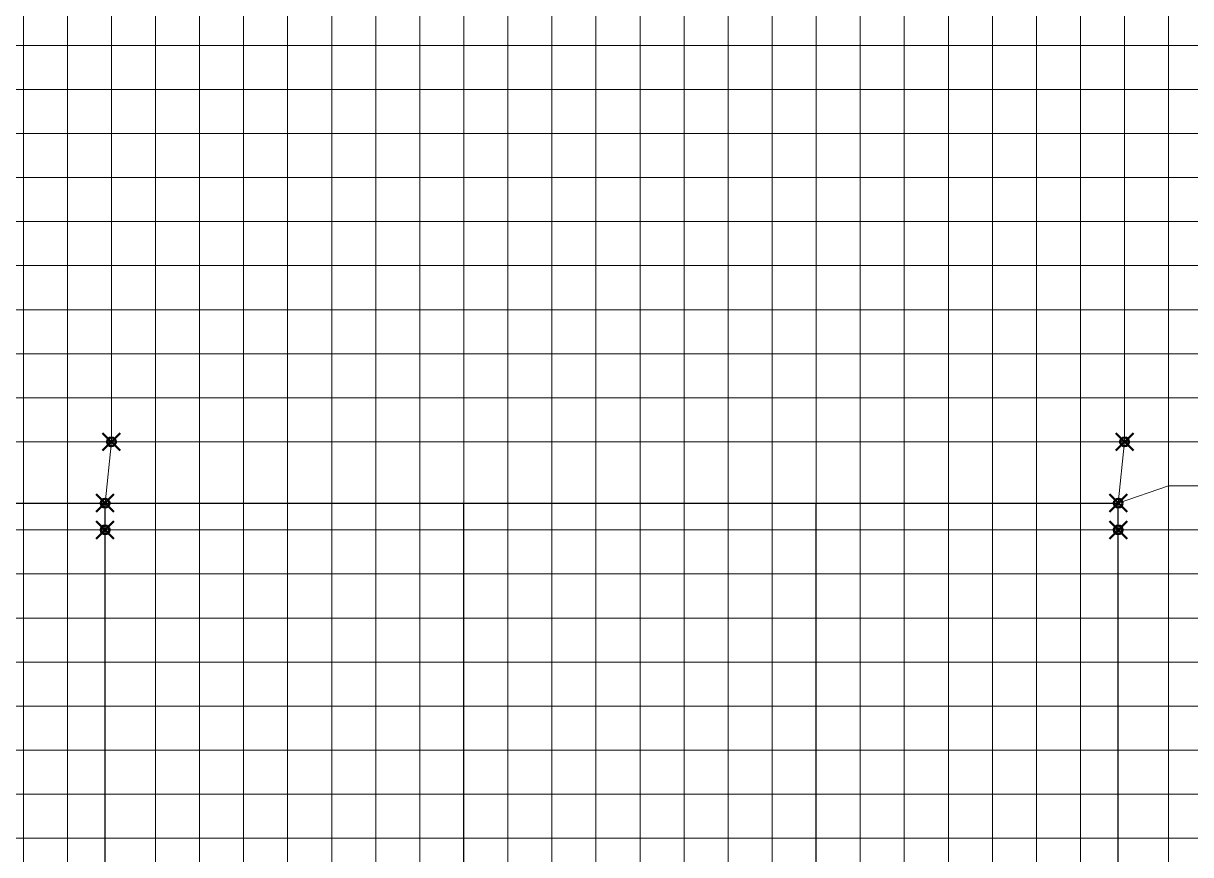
# Model space of a CAD drawing. Header units: inches. Extents: x 7 to 32.3, y 2.3 to 16.7.
# Drawn here: x 19 to 25.62, y 6.91 to 11.62 of the extents above; entities that cross this region are included whole.
import ezdxf

# ---------------------------------------------------------------- set-up
doc = ezdxf.new("R2010")
doc.units = ezdxf.units.IN
doc.header["$MEASUREMENT"] = 0
doc.header["$PDMODE"] = 35
doc.header["$PDSIZE"] = 0.05
for name, color, linetype, lineweight in [('SAP.Columns', 170, 'Continuous', 50), ('SAP.Deck', 41, 'Continuous', 15), ('SAP.Slab 30cm', 11, 'Continuous', 15), ('SAP.Steel BeaM', 130, 'Continuous', 30)]:
    doc.layers.add(name, color=color, linetype=linetype, lineweight=lineweight)

msp = doc.modelspace()

# ---------------------------------------------------------------- linework, layer by layer
at = {"layer": 'SAP.Columns'}
for p in [(19.5, 9.25), (25.25, 9.25001), (19.4639, 8.90204), (25.2139, 8.90204), (19.4639, 8.75), (25.2139, 8.75)]:
    msp.add_point(p, dxfattribs=at)
at = {"layer": 'SAP.Deck'}
for points in [[(18.75, 8.75), (19, 8.75), (19, 8.90204), (18.75, 8.90204)], [(19, 8.75), (19.25, 8.75), (19.25, 8.90204), (19, 8.90204)], [(19.25, 8.75), (19.4639, 8.75), (19.4639, 8.90204), (19.25, 8.90204)], [(19.4639, 8.75), (19.75, 8.75), (19.75, 8.90204), (19.4639, 8.90204)], [(19.75, 8.75), (20, 8.75), (20, 8.90204), (19.75, 8.90204)], [(20, 8.75), (20.25, 8.75), (20.25, 8.90204), (20, 8.90204)], [(20.25, 8.75), (20.5, 8.75), (20.5, 8.90204), (20.25, 8.90204)], [(20.5, 8.75), (20.75, 8.75), (20.75, 8.90204), (20.5, 8.90204)], [(20.75, 8.75), (21, 8.75), (21, 8.90204), (20.75, 8.90204)], [(21, 8.75), (21.25, 8.75), (21.25, 8.90204), (21, 8.90204)], [(21.25, 8.75), (21.5, 8.75), (21.5, 8.90204), (21.25, 8.90204)], [(21.5, 8.75), (21.75, 8.75), (21.75, 8.90204), (21.5, 8.90204)], [(21.75, 8.75), (22, 8.75), (22, 8.90204), (21.75, 8.90204)], [(22, 8.75), (22.25, 8.75), (22.25, 8.90204), (22, 8.90204)], [(22.25, 8.75), (22.5, 8.75), (22.5, 8.90204), (22.25, 8.90204)], [(22.5, 8.75), (22.75, 8.75), (22.75, 8.90204), (22.5, 8.90204)], [(22.75, 8.75), (23, 8.75), (23, 8.90204), (22.75, 8.90204)], [(23, 8.75), (23.25, 8.75), (23.25, 8.90204), (23, 8.90204)], [(23.25, 8.75), (23.5, 8.75), (23.5, 8.90204), (23.25, 8.90204)], [(23.5, 8.75), (23.75, 8.75), (23.75, 8.90204), (23.5, 8.90204)], [(23.75, 8.75), (24, 8.75), (24, 8.90204), (23.75, 8.90204)], [(24, 8.75), (24.25, 8.75), (24.25, 8.90204), (24, 8.90204)], [(24.25, 8.75), (24.5, 8.75), (24.5, 8.90204), (24.25, 8.90204)], [(24.5, 8.75), (24.75, 8.75), (24.75, 8.90204), (24.5, 8.90204)], [(24.75, 8.75), (25, 8.75), (25, 8.90204), (24.75, 8.90204)], [(25, 8.75), (25.2139, 8.75), (25.2139, 8.90204), (25, 8.90204)], [(18.75, 8.5), (19, 8.5), (19, 8.75), (18.75, 8.75)], [(19, 8.5), (19.25, 8.5), (19.25, 8.75), (19, 8.75)], [(19.25, 8.5), (19.4639, 8.5), (19.4639, 8.75), (19.25, 8.75)], [(19.4639, 8.5), (19.75, 8.5), (19.75, 8.75), (19.4639, 8.75)], [(19.75, 8.5), (20, 8.5), (20, 8.75), (19.75, 8.75)], [(20, 8.5), (20.25, 8.5), (20.25, 8.75), (20, 8.75)], [(20.25, 8.5), (20.5, 8.5), (20.5, 8.75), (20.25, 8.75)], [(20.5, 8.5), (20.75, 8.5), (20.75, 8.75), (20.5, 8.75)], [(20.75, 8.5), (21, 8.5), (21, 8.75), (20.75, 8.75)], [(21, 8.5), (21.25, 8.5), (21.25, 8.75), (21, 8.75)], [(21.25, 8.5), (21.5, 8.5), (21.5, 8.75), (21.25, 8.75)], [(21.5, 8.5), (21.75, 8.5), (21.75, 8.75), (21.5, 8.75)], [(21.75, 8.5), (22, 8.5), (22, 8.75), (21.75, 8.75)], [(22, 8.5), (22.25, 8.5), (22.25, 8.75), (22, 8.75)], [(22.25, 8.5), (22.5, 8.5), (22.5, 8.75), (22.25, 8.75)], [(22.5, 8.5), (22.75, 8.5), (22.75, 8.75), (22.5, 8.75)], [(22.75, 8.5), (23, 8.5), (23, 8.75), (22.75, 8.75)], [(23, 8.5), (23.25, 8.5), (23.25, 8.75), (23, 8.75)], [(23.25, 8.5), (23.5, 8.5), (23.5, 8.75), (23.25, 8.75)], [(23.5, 8.5), (23.75, 8.5), (23.75, 8.75), (23.5, 8.75)], [(23.75, 8.5), (24, 8.5), (24, 8.75), (23.75, 8.75)], [(24, 8.5), (24.25, 8.5), (24.25, 8.75), (24, 8.75)], [(24.25, 8.5), (24.5, 8.5), (24.5, 8.75), (24.25, 8.75)], [(24.5, 8.5), (24.75, 8.5), (24.75, 8.75), (24.5, 8.75)], [(24.75, 8.5), (25, 8.5), (25, 8.75), (24.75, 8.75)], [(25, 8.5), (25.2139, 8.5), (25.2139, 8.75), (25, 8.75)], [(18.75, 8.25), (19, 8.25), (19, 8.5), (18.75, 8.5)], [(19, 8.25), (19.25, 8.25), (19.25, 8.5), (19, 8.5)], [(19.25, 8.25), (19.4639, 8.25), (19.4639, 8.5), (19.25, 8.5)], [(19.4639, 8.25), (19.75, 8.25), (19.75, 8.5), (19.4639, 8.5)], [(19.75, 8.25), (20, 8.25), (20, 8.5), (19.75, 8.5)], [(20, 8.25), (20.25, 8.25), (20.25, 8.5), (20, 8.5)], [(20.25, 8.25), (20.5, 8.25), (20.5, 8.5), (20.25, 8.5)], [(20.5, 8.25), (20.75, 8.25), (20.75, 8.5), (20.5, 8.5)], [(20.75, 8.25), (21, 8.25), (21, 8.5), (20.75, 8.5)], [(21, 8.25), (21.25, 8.25), (21.25, 8.5), (21, 8.5)], [(21.25, 8.25), (21.5, 8.25), (21.5, 8.5), (21.25, 8.5)], [(21.5, 8.25), (21.75, 8.25), (21.75, 8.5), (21.5, 8.5)], [(21.75, 8.25), (22, 8.25), (22, 8.5), (21.75, 8.5)], [(22, 8.25), (22.25, 8.25), (22.25, 8.5), (22, 8.5)], [(22.25, 8.25), (22.5, 8.25), (22.5, 8.5), (22.25, 8.5)], [(22.5, 8.25), (22.75, 8.25), (22.75, 8.5), (22.5, 8.5)], [(22.75, 8.25), (23, 8.25), (23, 8.5), (22.75, 8.5)], [(23, 8.25), (23.25, 8.25), (23.25, 8.5), (23, 8.5)], [(23.25, 8.25), (23.5, 8.25), (23.5, 8.5), (23.25, 8.5)], [(23.5, 8.25), (23.75, 8.25), (23.75, 8.5), (23.5, 8.5)], [(23.75, 8.25), (24, 8.25), (24, 8.5), (23.75, 8.5)], [(24, 8.25), (24.25, 8.25), (24.25, 8.5), (24, 8.5)], [(24.25, 8.25), (24.5, 8.25), (24.5, 8.5), (24.25, 8.5)], [(24.5, 8.25), (24.75, 8.25), (24.75, 8.5), (24.5, 8.5)], [(24.75, 8.25), (25, 8.25), (25, 8.5), (24.75, 8.5)], [(25, 8.25), (25.2139, 8.25), (25.2139, 8.5), (25, 8.5)], [(18.75, 8), (19, 8), (19, 8.25), (18.75, 8.25)], [(19, 8), (19.25, 8), (19.25, 8.25), (19, 8.25)], [(19.25, 8), (19.4639, 8), (19.4639, 8.25), (19.25, 8.25)], [(19.4639, 8), (19.75, 8), (19.75, 8.25), (19.4639, 8.25)], [(19.75, 8), (20, 8), (20, 8.25), (19.75, 8.25)], [(20, 8), (20.25, 8), (20.25, 8.25), (20, 8.25)], [(20.25, 8), (20.5, 8), (20.5, 8.25), (20.25, 8.25)], [(20.5, 8), (20.75, 8), (20.75, 8.25), (20.5, 8.25)], [(20.75, 8), (21, 8), (21, 8.25), (20.75, 8.25)], [(21, 8), (21.25, 8), (21.25, 8.25), (21, 8.25)], [(21.25, 8), (21.5, 8), (21.5, 8.25), (21.25, 8.25)], [(21.5, 8), (21.75, 8), (21.75, 8.25), (21.5, 8.25)], [(21.75, 8), (22, 8), (22, 8.25), (21.75, 8.25)], [(22, 8), (22.25, 8), (22.25, 8.25), (22, 8.25)], [(22.25, 8), (22.5, 8), (22.5, 8.25), (22.25, 8.25)], [(22.5, 8), (22.75, 8), (22.75, 8.25), (22.5, 8.25)], [(22.75, 8), (23, 8), (23, 8.25), (22.75, 8.25)], [(23, 8), (23.25, 8), (23.25, 8.25), (23, 8.25)], [(23.25, 8), (23.5, 8), (23.5, 8.25), (23.25, 8.25)], [(23.5, 8), (23.75, 8), (23.75, 8.25), (23.5, 8.25)], [(23.75, 8), (24, 8), (24, 8.25), (23.75, 8.25)], [(24, 8), (24.25, 8), (24.25, 8.25), (24, 8.25)], [(24.25, 8), (24.5, 8), (24.5, 8.25), (24.25, 8.25)], [(24.5, 8), (24.75, 8), (24.75, 8.25), (24.5, 8.25)], [(24.75, 8), (25, 8), (25, 8.25), (24.75, 8.25)], [(25, 8), (25.2139, 8), (25.2139, 8.25), (25, 8.25)], [(18.75, 7.75), (19, 7.75), (19, 8), (18.75, 8)], [(19, 7.75), (19.25, 7.75), (19.25, 8), (19, 8)], [(19.25, 7.75), (19.4639, 7.75), (19.4639, 8), (19.25, 8)], [(19.4639, 7.75), (19.75, 7.75), (19.75, 8), (19.4639, 8)], [(19.75, 7.75), (20, 7.75), (20, 8), (19.75, 8)], [(20, 7.75), (20.25, 7.75), (20.25, 8), (20, 8)], [(20.25, 7.75), (20.5, 7.75), (20.5, 8), (20.25, 8)], [(20.5, 7.75), (20.75, 7.75), (20.75, 8), (20.5, 8)], [(20.75, 7.75), (21, 7.75), (21, 8), (20.75, 8)], [(21, 7.75), (21.25, 7.75), (21.25, 8), (21, 8)], [(21.25, 7.75), (21.5, 7.75), (21.5, 8), (21.25, 8)], [(21.5, 7.75), (21.75, 7.75), (21.75, 8), (21.5, 8)], [(21.75, 7.75), (22, 7.75), (22, 8), (21.75, 8)], [(22, 7.75), (22.25, 7.75), (22.25, 8), (22, 8)], [(22.25, 7.75), (22.5, 7.75), (22.5, 8), (22.25, 8)], [(22.5, 7.75), (22.75, 7.75), (22.75, 8), (22.5, 8)], [(22.75, 7.75), (23, 7.75), (23, 8), (22.75, 8)], [(23, 7.75), (23.25, 7.75), (23.25, 8), (23, 8)], [(23.25, 7.75), (23.5, 7.75), (23.5, 8), (23.25, 8)], [(23.5, 7.75), (23.75, 7.75), (23.75, 8), (23.5, 8)], [(23.75, 7.75), (24, 7.75), (24, 8), (23.75, 8)], [(24, 7.75), (24.25, 7.75), (24.25, 8), (24, 8)], [(24.25, 7.75), (24.5, 7.75), (24.5, 8), (24.25, 8)], [(24.5, 7.75), (24.75, 7.75), (24.75, 8), (24.5, 8)], [(24.75, 7.75), (25, 7.75), (25, 8), (24.75, 8)], [(25, 7.75), (25.2139, 7.75), (25.2139, 8), (25, 8)], [(18.75, 7.5), (19, 7.5), (19, 7.75), (18.75, 7.75)], [(19, 7.5), (19.25, 7.5), (19.25, 7.75), (19, 7.75)], [(19.25, 7.5), (19.4639, 7.5), (19.4639, 7.75), (19.25, 7.75)], [(19.4639, 7.5), (19.75, 7.5), (19.75, 7.75), (19.4639, 7.75)], [(19.75, 7.5), (20, 7.5), (20, 7.75), (19.75, 7.75)], [(20, 7.5), (20.25, 7.5), (20.25, 7.75), (20, 7.75)], [(20.25, 7.5), (20.5, 7.5), (20.5, 7.75), (20.25, 7.75)], [(20.5, 7.5), (20.75, 7.5), (20.75, 7.75), (20.5, 7.75)], [(20.75, 7.5), (21, 7.5), (21, 7.75), (20.75, 7.75)], [(21, 7.5), (21.25, 7.5), (21.25, 7.75), (21, 7.75)], [(21.25, 7.5), (21.5, 7.5), (21.5, 7.75), (21.25, 7.75)], [(21.5, 7.5), (21.75, 7.5), (21.75, 7.75), (21.5, 7.75)], [(21.75, 7.5), (22, 7.5), (22, 7.75), (21.75, 7.75)], [(22, 7.5), (22.25, 7.5), (22.25, 7.75), (22, 7.75)], [(22.25, 7.5), (22.5, 7.5), (22.5, 7.75), (22.25, 7.75)], [(22.5, 7.5), (22.75, 7.5), (22.75, 7.75), (22.5, 7.75)], [(22.75, 7.5), (23, 7.5), (23, 7.75), (22.75, 7.75)], [(23, 7.5), (23.25, 7.5), (23.25, 7.75), (23, 7.75)], [(23.25, 7.5), (23.5, 7.5), (23.5, 7.75), (23.25, 7.75)], [(23.5, 7.5), (23.75, 7.5), (23.75, 7.75), (23.5, 7.75)], [(23.75, 7.5), (24, 7.5), (24, 7.75), (23.75, 7.75)], [(24, 7.5), (24.25, 7.5), (24.25, 7.75), (24, 7.75)], [(24.25, 7.5), (24.5, 7.5), (24.5, 7.75), (24.25, 7.75)], [(24.5, 7.5), (24.75, 7.5), (24.75, 7.75), (24.5, 7.75)], [(24.75, 7.5), (25, 7.5), (25, 7.75), (24.75, 7.75)], [(25, 7.5), (25.2139, 7.5), (25.2139, 7.75), (25, 7.75)], [(18.75, 7.25), (19, 7.25), (19, 7.5), (18.75, 7.5)], [(19, 7.25), (19.25, 7.25), (19.25, 7.5), (19, 7.5)], [(19.25, 7.25), (19.4639, 7.25), (19.4639, 7.5), (19.25, 7.5)], [(19.4639, 7.25), (19.75, 7.25), (19.75, 7.5), (19.4639, 7.5)], [(19.75, 7.25), (20, 7.25), (20, 7.5), (19.75, 7.5)], [(20, 7.25), (20.25, 7.25), (20.25, 7.5), (20, 7.5)], [(20.25, 7.25), (20.5, 7.25), (20.5, 7.5), (20.25, 7.5)], [(20.5, 7.25), (20.75, 7.25), (20.75, 7.5), (20.5, 7.5)], [(20.75, 7.25), (21, 7.25), (21, 7.5), (20.75, 7.5)], [(21, 7.25), (21.25, 7.25), (21.25, 7.5), (21, 7.5)], [(21.25, 7.25), (21.5, 7.25), (21.5, 7.5), (21.25, 7.5)], [(21.5, 7.25), (21.75, 7.25), (21.75, 7.5), (21.5, 7.5)], [(21.75, 7.25), (22, 7.25), (22, 7.5), (21.75, 7.5)], [(22, 7.25), (22.25, 7.25), (22.25, 7.5), (22, 7.5)], [(22.25, 7.25), (22.5, 7.25), (22.5, 7.5), (22.25, 7.5)], [(22.5, 7.25), (22.75, 7.25), (22.75, 7.5), (22.5, 7.5)], [(22.75, 7.25), (23, 7.25), (23, 7.5), (22.75, 7.5)], [(23, 7.25), (23.25, 7.25), (23.25, 7.5), (23, 7.5)], [(23.25, 7.25), (23.5, 7.25), (23.5, 7.5), (23.25, 7.5)], [(23.5, 7.25), (23.75, 7.25), (23.75, 7.5), (23.5, 7.5)], [(23.75, 7.25), (24, 7.25), (24, 7.5), (23.75, 7.5)], [(24, 7.25), (24.25, 7.25), (24.25, 7.5), (24, 7.5)], [(24.25, 7.25), (24.5, 7.25), (24.5, 7.5), (24.25, 7.5)], [(24.5, 7.25), (24.75, 7.25), (24.75, 7.5), (24.5, 7.5)], [(24.75, 7.25), (25, 7.25), (25, 7.5), (24.75, 7.5)], [(25, 7.25), (25.2139, 7.25), (25.2139, 7.5), (25, 7.5)], [(18.75, 7), (19, 7), (19, 7.25), (18.75, 7.25)], [(19, 7), (19.25, 7), (19.25, 7.25), (19, 7.25)], [(19.25, 7), (19.4639, 7), (19.4639, 7.25), (19.25, 7.25)], [(19.4639, 7), (19.75, 7), (19.75, 7.25), (19.4639, 7.25)], [(19.75, 7), (20, 7), (20, 7.25), (19.75, 7.25)], [(20, 7), (20.25, 7), (20.25, 7.25), (20, 7.25)], [(20.25, 7), (20.5, 7), (20.5, 7.25), (20.25, 7.25)], [(20.5, 7), (20.75, 7), (20.75, 7.25), (20.5, 7.25)], [(20.75, 7), (21, 7), (21, 7.25), (20.75, 7.25)], [(21, 7), (21.25, 7), (21.25, 7.25), (21, 7.25)], [(21.25, 7), (21.5, 7), (21.5, 7.25), (21.25, 7.25)], [(21.5, 7), (21.75, 7), (21.75, 7.25), (21.5, 7.25)], [(21.75, 7), (22, 7), (22, 7.25), (21.75, 7.25)], [(22, 7), (22.25, 7), (22.25, 7.25), (22, 7.25)], [(22.25, 7), (22.5, 7), (22.5, 7.25), (22.25, 7.25)], [(22.5, 7), (22.75, 7), (22.75, 7.25), (22.5, 7.25)], [(22.75, 7), (23, 7), (23, 7.25), (22.75, 7.25)], [(23, 7), (23.25, 7), (23.25, 7.25), (23, 7.25)], [(23.25, 7), (23.5, 7), (23.5, 7.25), (23.25, 7.25)], [(23.5, 7), (23.75, 7), (23.75, 7.25), (23.5, 7.25)], [(23.75, 7), (24, 7), (24, 7.25), (23.75, 7.25)], [(24, 7), (24.25, 7), (24.25, 7.25), (24, 7.25)], [(24.25, 7), (24.5, 7), (24.5, 7.25), (24.25, 7.25)], [(24.5, 7), (24.75, 7), (24.75, 7.25), (24.5, 7.25)], [(24.75, 7), (25, 7), (25, 7.25), (24.75, 7.25)], [(25, 7), (25.2139, 7), (25.2139, 7.25), (25, 7.25)], [(18.75, 6.75), (19, 6.75), (19, 7), (18.75, 7)], [(19, 6.75), (19.25, 6.75), (19.25, 7), (19, 7)], [(19.25, 6.75), (19.4639, 6.75), (19.4639, 7), (19.25, 7)], [(19.4639, 6.75), (19.75, 6.75), (19.75, 7), (19.4639, 7)], [(19.75, 6.75), (20, 6.75), (20, 7), (19.75, 7)], [(20, 6.75), (20.25, 6.75), (20.25, 7), (20, 7)], [(20.25, 6.75), (20.5, 6.75), (20.5, 7), (20.25, 7)], [(20.5, 6.75), (20.75, 6.75), (20.75, 7), (20.5, 7)], [(20.75, 6.75), (21, 6.75), (21, 7), (20.75, 7)], [(21, 6.75), (21.25, 6.75), (21.25, 7), (21, 7)], [(21.25, 6.75), (21.5, 6.75), (21.5, 7), (21.25, 7)], [(21.5, 6.75), (21.75, 6.75), (21.75, 7), (21.5, 7)], [(21.75, 6.75), (22, 6.75), (22, 7), (21.75, 7)], [(22, 6.75), (22.25, 6.75), (22.25, 7), (22, 7)], [(22.25, 6.75), (22.5, 6.75), (22.5, 7), (22.25, 7)], [(22.5, 6.75), (22.75, 6.75), (22.75, 7), (22.5, 7)], [(22.75, 6.75), (23, 6.75), (23, 7), (22.75, 7)], [(23, 6.75), (23.25, 6.75), (23.25, 7), (23, 7)], [(23.25, 6.75), (23.5, 6.75), (23.5, 7), (23.25, 7)], [(23.5, 6.75), (23.75, 6.75), (23.75, 7), (23.5, 7)], [(23.75, 6.75), (24, 6.75), (24, 7), (23.75, 7)], [(24, 6.75), (24.25, 6.75), (24.25, 7), (24, 7)], [(24.25, 6.75), (24.5, 6.75), (24.5, 7), (24.25, 7)], [(24.5, 6.75), (24.75, 6.75), (24.75, 7), (24.5, 7)], [(24.75, 6.75), (25, 6.75), (25, 7), (24.75, 7)], [(25, 6.75), (25.2139, 6.75), (25.2139, 7), (25, 7)]]:
    msp.add_3dface(points, dxfattribs=at)
at = {"layer": 'SAP.Slab 30cm'}
for points in [[(18.75, 11.5), (19, 11.5), (19, 11.75), (18.75, 11.75)], [(19, 11.5), (19.25, 11.5), (19.25, 11.75), (19, 11.75)], [(19.25, 11.5), (19.5, 11.5), (19.5, 11.75), (19.25, 11.75)], [(19.5, 11.5), (19.75, 11.5), (19.75, 11.75), (19.5, 11.75)], [(19.75, 11.5), (20, 11.5), (20, 11.75), (19.75, 11.75)], [(20, 11.5), (20.25, 11.5), (20.25, 11.75), (20, 11.75)], [(20.25, 11.5), (20.5, 11.5), (20.5, 11.75), (20.25, 11.75)], [(20.5, 11.5), (20.75, 11.5), (20.75, 11.75), (20.5, 11.75)], [(20.75, 11.5), (21, 11.5), (21, 11.75), (20.75, 11.75)], [(21, 11.5), (21.25, 11.5), (21.25, 11.75), (21, 11.75)], [(21.25, 11.5), (21.5, 11.5), (21.5, 11.75), (21.25, 11.75)], [(21.5, 11.5), (21.75, 11.5), (21.75, 11.75), (21.5, 11.75)], [(21.75, 11.5), (22, 11.5), (22, 11.75), (21.75, 11.75)], [(22, 11.5), (22.25, 11.5), (22.25, 11.75), (22, 11.75)], [(22.25, 11.5), (22.5, 11.5), (22.5, 11.75), (22.25, 11.75)], [(22.5, 11.5), (22.75, 11.5), (22.75, 11.75), (22.5, 11.75)], [(22.75, 11.5), (23, 11.5), (23, 11.75), (22.75, 11.75)], [(23, 11.5), (23.25, 11.5), (23.25, 11.75), (23, 11.75)], [(23.25, 11.5), (23.5, 11.5), (23.5, 11.75), (23.25, 11.75)], [(23.5, 11.5), (23.75, 11.5), (23.75, 11.75), (23.5, 11.75)], [(23.75, 11.5), (24, 11.5), (24, 11.75), (23.75, 11.75)], [(24, 11.5), (24.25, 11.5), (24.25, 11.75), (24, 11.75)], [(24.25, 11.5), (24.5, 11.5), (24.5, 11.75), (24.25, 11.75)], [(24.5, 11.5), (24.75, 11.5), (24.75, 11.75), (24.5, 11.75)], [(24.75, 11.5), (25, 11.5), (25, 11.75), (24.75, 11.75)], [(25, 11.5), (25.25, 11.5), (25.25, 11.75), (25, 11.75)], [(25.25, 11.5), (25.5, 11.5), (25.5, 11.75), (25.25, 11.75)], [(25.5, 11.5), (25.75, 11.5), (25.75, 11.75), (25.5, 11.75)], [(18.75, 11.25), (19, 11.25), (19, 11.5), (18.75, 11.5)], [(19, 11.25), (19.25, 11.25), (19.25, 11.5), (19, 11.5)], [(19.25, 11.25), (19.5, 11.25), (19.5, 11.5), (19.25, 11.5)], [(19.5, 11.25), (19.75, 11.25), (19.75, 11.5), (19.5, 11.5)], [(19.75, 11.25), (20, 11.25), (20, 11.5), (19.75, 11.5)], [(20, 11.25), (20.25, 11.25), (20.25, 11.5), (20, 11.5)], [(20.25, 11.25), (20.5, 11.25), (20.5, 11.5), (20.25, 11.5)], [(20.5, 11.25), (20.75, 11.25), (20.75, 11.5), (20.5, 11.5)], [(20.75, 11.25), (21, 11.25), (21, 11.5), (20.75, 11.5)], [(21, 11.25), (21.25, 11.25), (21.25, 11.5), (21, 11.5)], [(21.25, 11.25), (21.5, 11.25), (21.5, 11.5), (21.25, 11.5)], [(21.5, 11.25), (21.75, 11.25), (21.75, 11.5), (21.5, 11.5)], [(21.75, 11.25), (22, 11.25), (22, 11.5), (21.75, 11.5)], [(22, 11.25), (22.25, 11.25), (22.25, 11.5), (22, 11.5)], [(22.25, 11.25), (22.5, 11.25), (22.5, 11.5), (22.25, 11.5)], [(22.5, 11.25), (22.75, 11.25), (22.75, 11.5), (22.5, 11.5)], [(22.75, 11.25), (23, 11.25), (23, 11.5), (22.75, 11.5)], [(23, 11.25), (23.25, 11.25), (23.25, 11.5), (23, 11.5)], [(23.25, 11.25), (23.5, 11.25), (23.5, 11.5), (23.25, 11.5)], [(23.5, 11.25), (23.75, 11.25), (23.75, 11.5), (23.5, 11.5)], [(23.75, 11.25), (24, 11.25), (24, 11.5), (23.75, 11.5)], [(24, 11.25), (24.25, 11.25), (24.25, 11.5), (24, 11.5)], [(24.25, 11.25), (24.5, 11.25), (24.5, 11.5), (24.25, 11.5)], [(24.5, 11.25), (24.75, 11.25), (24.75, 11.5), (24.5, 11.5)], [(24.75, 11.25), (25, 11.25), (25, 11.5), (24.75, 11.5)], [(25, 11.25), (25.25, 11.25), (25.25, 11.5), (25, 11.5)], [(25.25, 11.25), (25.5, 11.25), (25.5, 11.5), (25.25, 11.5)], [(25.5, 11.25), (25.75, 11.25), (25.75, 11.5), (25.5, 11.5)], [(18.75, 11), (19, 11), (19, 11.25), (18.75, 11.25)], [(19, 11), (19.25, 11), (19.25, 11.25), (19, 11.25)], [(19.25, 11), (19.5, 11), (19.5, 11.25), (19.25, 11.25)], [(19.5, 11), (19.75, 11), (19.75, 11.25), (19.5, 11.25)], [(19.75, 11), (20, 11), (20, 11.25), (19.75, 11.25)], [(20, 11), (20.25, 11), (20.25, 11.25), (20, 11.25)], [(20.25, 11), (20.5, 11), (20.5, 11.25), (20.25, 11.25)], [(20.5, 11), (20.75, 11), (20.75, 11.25), (20.5, 11.25)], [(20.75, 11), (21, 11), (21, 11.25), (20.75, 11.25)], [(21, 11), (21.25, 11), (21.25, 11.25), (21, 11.25)], [(21.25, 11), (21.5, 11), (21.5, 11.25), (21.25, 11.25)], [(21.5, 11), (21.75, 11), (21.75, 11.25), (21.5, 11.25)], [(21.75, 11), (22, 11), (22, 11.25), (21.75, 11.25)], [(22, 11), (22.25, 11), (22.25, 11.25), (22, 11.25)], [(22.25, 11), (22.5, 11), (22.5, 11.25), (22.25, 11.25)], [(22.5, 11), (22.75, 11), (22.75, 11.25), (22.5, 11.25)], [(22.75, 11), (23, 11), (23, 11.25), (22.75, 11.25)], [(23, 11), (23.25, 11), (23.25, 11.25), (23, 11.25)], [(23.25, 11), (23.5, 11), (23.5, 11.25), (23.25, 11.25)], [(23.5, 11), (23.75, 11), (23.75, 11.25), (23.5, 11.25)], [(23.75, 11), (24, 11), (24, 11.25), (23.75, 11.25)], [(24, 11), (24.25, 11), (24.25, 11.25), (24, 11.25)], [(24.25, 11), (24.5, 11), (24.5, 11.25), (24.25, 11.25)], [(24.5, 11), (24.75, 11), (24.75, 11.25), (24.5, 11.25)], [(24.75, 11), (25, 11), (25, 11.25), (24.75, 11.25)], [(25, 11), (25.25, 11), (25.25, 11.25), (25, 11.25)], [(25.25, 11), (25.5, 11), (25.5, 11.25), (25.25, 11.25)], [(25.5, 11), (25.75, 11), (25.75, 11.25), (25.5, 11.25)], [(18.75, 10.75), (19, 10.75), (19, 11), (18.75, 11)], [(19, 10.75), (19.25, 10.75), (19.25, 11), (19, 11)], [(19.25, 10.75), (19.5, 10.75), (19.5, 11), (19.25, 11)], [(19.5, 10.75), (19.75, 10.75), (19.75, 11), (19.5, 11)], [(19.75, 10.75), (20, 10.75), (20, 11), (19.75, 11)], [(20, 10.75), (20.25, 10.75), (20.25, 11), (20, 11)], [(20.25, 10.75), (20.5, 10.75), (20.5, 11), (20.25, 11)], [(20.5, 10.75), (20.75, 10.75), (20.75, 11), (20.5, 11)], [(20.75, 10.75), (21, 10.75), (21, 11), (20.75, 11)], [(21, 10.75), (21.25, 10.75), (21.25, 11), (21, 11)], [(21.25, 10.75), (21.5, 10.75), (21.5, 11), (21.25, 11)], [(21.5, 10.75), (21.75, 10.75), (21.75, 11), (21.5, 11)], [(21.75, 10.75), (22, 10.75), (22, 11), (21.75, 11)], [(22, 10.75), (22.25, 10.75), (22.25, 11), (22, 11)], [(22.25, 10.75), (22.5, 10.75), (22.5, 11), (22.25, 11)], [(22.5, 10.75), (22.75, 10.75), (22.75, 11), (22.5, 11)], [(22.75, 10.75), (23, 10.75), (23, 11), (22.75, 11)], [(23, 10.75), (23.25, 10.75), (23.25, 11), (23, 11)], [(23.25, 10.75), (23.5, 10.75), (23.5, 11), (23.25, 11)], [(23.5, 10.75), (23.75, 10.75), (23.75, 11), (23.5, 11)], [(23.75, 10.75), (24, 10.75), (24, 11), (23.75, 11)], [(24, 10.75), (24.25, 10.75), (24.25, 11), (24, 11)], [(24.25, 10.75), (24.5, 10.75), (24.5, 11), (24.25, 11)], [(24.5, 10.75), (24.75, 10.75), (24.75, 11), (24.5, 11)], [(24.75, 10.75), (25, 10.75), (25, 11), (24.75, 11)], [(25, 10.75), (25.25, 10.75), (25.25, 11), (25, 11)], [(25.25, 10.75), (25.5, 10.75), (25.5, 11), (25.25, 11)], [(25.5, 10.75), (25.75, 10.75), (25.75, 11), (25.5, 11)], [(18.75, 10.5), (19, 10.5), (19, 10.75), (18.75, 10.75)], [(19, 10.5), (19.25, 10.5), (19.25, 10.75), (19, 10.75)], [(19.25, 10.5), (19.5, 10.5), (19.5, 10.75), (19.25, 10.75)], [(19.5, 10.5), (19.75, 10.5), (19.75, 10.75), (19.5, 10.75)], [(19.75, 10.5), (20, 10.5), (20, 10.75), (19.75, 10.75)], [(20, 10.5), (20.25, 10.5), (20.25, 10.75), (20, 10.75)], [(20.25, 10.5), (20.5, 10.5), (20.5, 10.75), (20.25, 10.75)], [(20.5, 10.5), (20.75, 10.5), (20.75, 10.75), (20.5, 10.75)], [(20.75, 10.5), (21, 10.5), (21, 10.75), (20.75, 10.75)], [(21, 10.5), (21.25, 10.5), (21.25, 10.75), (21, 10.75)], [(21.25, 10.5), (21.5, 10.5), (21.5, 10.75), (21.25, 10.75)], [(21.5, 10.5), (21.75, 10.5), (21.75, 10.75), (21.5, 10.75)], [(21.75, 10.5), (22, 10.5), (22, 10.75), (21.75, 10.75)], [(22, 10.5), (22.25, 10.5), (22.25, 10.75), (22, 10.75)], [(22.25, 10.5), (22.5, 10.5), (22.5, 10.75), (22.25, 10.75)], [(22.5, 10.5), (22.75, 10.5), (22.75, 10.75), (22.5, 10.75)], [(22.75, 10.5), (23, 10.5), (23, 10.75), (22.75, 10.75)], [(23, 10.5), (23.25, 10.5), (23.25, 10.75), (23, 10.75)], [(23.25, 10.5), (23.5, 10.5), (23.5, 10.75), (23.25, 10.75)], [(23.5, 10.5), (23.75, 10.5), (23.75, 10.75), (23.5, 10.75)], [(23.75, 10.5), (24, 10.5), (24, 10.75), (23.75, 10.75)], [(24, 10.5), (24.25, 10.5), (24.25, 10.75), (24, 10.75)], [(24.25, 10.5), (24.5, 10.5), (24.5, 10.75), (24.25, 10.75)], [(24.5, 10.5), (24.75, 10.5), (24.75, 10.75), (24.5, 10.75)], [(24.75, 10.5), (25, 10.5), (25, 10.75), (24.75, 10.75)], [(25, 10.5), (25.25, 10.5), (25.25, 10.75), (25, 10.75)], [(25.25, 10.5), (25.5, 10.5), (25.5, 10.75), (25.25, 10.75)], [(25.5, 10.5), (25.75, 10.5), (25.75, 10.75), (25.5, 10.75)], [(18.75, 10.25), (19, 10.25), (19, 10.5), (18.75, 10.5)], [(19, 10.25), (19.25, 10.25), (19.25, 10.5), (19, 10.5)], [(19.25, 10.25), (19.5, 10.25), (19.5, 10.5), (19.25, 10.5)], [(19.5, 10.25), (19.75, 10.25), (19.75, 10.5), (19.5, 10.5)], [(19.75, 10.25), (20, 10.25), (20, 10.5), (19.75, 10.5)], [(20, 10.25), (20.25, 10.25), (20.25, 10.5), (20, 10.5)], [(20.25, 10.25), (20.5, 10.25), (20.5, 10.5), (20.25, 10.5)], [(20.5, 10.25), (20.75, 10.25), (20.75, 10.5), (20.5, 10.5)], [(20.75, 10.25), (21, 10.25), (21, 10.5), (20.75, 10.5)], [(21, 10.25), (21.25, 10.25), (21.25, 10.5), (21, 10.5)], [(21.25, 10.25), (21.5, 10.25), (21.5, 10.5), (21.25, 10.5)], [(21.5, 10.25), (21.75, 10.25), (21.75, 10.5), (21.5, 10.5)], [(21.75, 10.25), (22, 10.25), (22, 10.5), (21.75, 10.5)], [(22, 10.25), (22.25, 10.25), (22.25, 10.5), (22, 10.5)], [(22.25, 10.25), (22.5, 10.25), (22.5, 10.5), (22.25, 10.5)], [(22.5, 10.25), (22.75, 10.25), (22.75, 10.5), (22.5, 10.5)], [(22.75, 10.25), (23, 10.25), (23, 10.5), (22.75, 10.5)], [(23, 10.25), (23.25, 10.25), (23.25, 10.5), (23, 10.5)], [(23.25, 10.25), (23.5, 10.25), (23.5, 10.5), (23.25, 10.5)], [(23.5, 10.25), (23.75, 10.25), (23.75, 10.5), (23.5, 10.5)], [(23.75, 10.25), (24, 10.25), (24, 10.5), (23.75, 10.5)], [(24, 10.25), (24.25, 10.25), (24.25, 10.5), (24, 10.5)], [(24.25, 10.25), (24.5, 10.25), (24.5, 10.5), (24.25, 10.5)], [(24.5, 10.25), (24.75, 10.25), (24.75, 10.5), (24.5, 10.5)], [(24.75, 10.25), (25, 10.25), (25, 10.5), (24.75, 10.5)], [(25, 10.25), (25.25, 10.25), (25.25, 10.5), (25, 10.5)], [(25.25, 10.25), (25.5, 10.25), (25.5, 10.5), (25.25, 10.5)], [(25.5, 10.25), (25.75, 10.25), (25.75, 10.5), (25.5, 10.5)], [(18.75, 10), (19, 10), (19, 10.25), (18.75, 10.25)], [(19, 10), (19.25, 10), (19.25, 10.25), (19, 10.25)], [(19.25, 10), (19.5, 10), (19.5, 10.25), (19.25, 10.25)], [(19.5, 10), (19.75, 10), (19.75, 10.25), (19.5, 10.25)], [(19.75, 10), (20, 10), (20, 10.25), (19.75, 10.25)], [(20, 10), (20.25, 10), (20.25, 10.25), (20, 10.25)], [(20.25, 10), (20.5, 10), (20.5, 10.25), (20.25, 10.25)], [(20.5, 10), (20.75, 10), (20.75, 10.25), (20.5, 10.25)], [(20.75, 10), (21, 10), (21, 10.25), (20.75, 10.25)], [(21, 10), (21.25, 10), (21.25, 10.25), (21, 10.25)], [(21.25, 10), (21.5, 10), (21.5, 10.25), (21.25, 10.25)], [(21.5, 10), (21.75, 10), (21.75, 10.25), (21.5, 10.25)], [(21.75, 10), (22, 10), (22, 10.25), (21.75, 10.25)], [(22, 10), (22.25, 10), (22.25, 10.25), (22, 10.25)], [(22.25, 10), (22.5, 10), (22.5, 10.25), (22.25, 10.25)], [(22.5, 10), (22.75, 10), (22.75, 10.25), (22.5, 10.25)], [(22.75, 10), (23, 10), (23, 10.25), (22.75, 10.25)], [(23, 10), (23.25, 10), (23.25, 10.25), (23, 10.25)], [(23.25, 10), (23.5, 10), (23.5, 10.25), (23.25, 10.25)], [(23.5, 10), (23.75, 10), (23.75, 10.25), (23.5, 10.25)], [(23.75, 10), (24, 10), (24, 10.25), (23.75, 10.25)], [(24, 10), (24.25, 10), (24.25, 10.25), (24, 10.25)], [(24.25, 10), (24.5, 10), (24.5, 10.25), (24.25, 10.25)], [(24.5, 10), (24.75, 10), (24.75, 10.25), (24.5, 10.25)], [(24.75, 10), (25, 10), (25, 10.25), (24.75, 10.25)], [(25, 10), (25.25, 10), (25.25, 10.25), (25, 10.25)], [(25.25, 10), (25.5, 10), (25.5, 10.25), (25.25, 10.25)], [(25.5, 10), (25.75, 10), (25.75, 10.25), (25.5, 10.25)], [(18.75, 9.75), (19, 9.75), (19, 10), (18.75, 10)], [(19, 9.75), (19.25, 9.75), (19.25, 10), (19, 10)], [(19.25, 9.75), (19.5, 9.75), (19.5, 10), (19.25, 10)], [(19.5, 9.75), (19.75, 9.75), (19.75, 10), (19.5, 10)], [(19.75, 9.75), (20, 9.75), (20, 10), (19.75, 10)], [(20, 9.75), (20.25, 9.75), (20.25, 10), (20, 10)], [(20.25, 9.75), (20.5, 9.75), (20.5, 10), (20.25, 10)], [(20.5, 9.75), (20.75, 9.75), (20.75, 10), (20.5, 10)], [(20.75, 9.75), (21, 9.75), (21, 10), (20.75, 10)], [(21, 9.75), (21.25, 9.75), (21.25, 10), (21, 10)], [(21.25, 9.75), (21.5, 9.75), (21.5, 10), (21.25, 10)], [(21.5, 9.75), (21.75, 9.75), (21.75, 10), (21.5, 10)], [(21.75, 9.75), (22, 9.75), (22, 10), (21.75, 10)], [(22, 9.75), (22.25, 9.75), (22.25, 10), (22, 10)], [(22.25, 9.75), (22.5, 9.75), (22.5, 10), (22.25, 10)], [(22.5, 9.75), (22.75, 9.75), (22.75, 10), (22.5, 10)], [(22.75, 9.75), (23, 9.75), (23, 10), (22.75, 10)], [(23, 9.75), (23.25, 9.75), (23.25, 10), (23, 10)], [(23.25, 9.75), (23.5, 9.75), (23.5, 10), (23.25, 10)], [(23.5, 9.75), (23.75, 9.75), (23.75, 10), (23.5, 10)], [(23.75, 9.75), (24, 9.75), (24, 10), (23.75, 10)], [(24, 9.75), (24.25, 9.75), (24.25, 10), (24, 10)], [(24.25, 9.75), (24.5, 9.75), (24.5, 10), (24.25, 10)], [(24.5, 9.75), (24.75, 9.75), (24.75, 10), (24.5, 10)], [(24.75, 9.75), (25, 9.75), (25, 10), (24.75, 10)], [(25, 9.75), (25.25, 9.75), (25.25, 10), (25, 10)], [(25.25, 9.75), (25.5, 9.75), (25.5, 10), (25.25, 10)], [(25.5, 9.75), (25.75, 9.75), (25.75, 10), (25.5, 10)], [(18.75, 9.5), (19, 9.5), (19, 9.75), (18.75, 9.75)], [(19, 9.5), (19.25, 9.5), (19.25, 9.75), (19, 9.75)], [(19.25, 9.5), (19.5, 9.5), (19.5, 9.75), (19.25, 9.75)], [(19.5, 9.5), (19.75, 9.5), (19.75, 9.75), (19.5, 9.75)], [(19.75, 9.5), (20, 9.5), (20, 9.75), (19.75, 9.75)], [(20, 9.5), (20.25, 9.5), (20.25, 9.75), (20, 9.75)], [(20.25, 9.5), (20.5, 9.5), (20.5, 9.75), (20.25, 9.75)], [(20.5, 9.5), (20.75, 9.5), (20.75, 9.75), (20.5, 9.75)], [(20.75, 9.5), (21, 9.5), (21, 9.75), (20.75, 9.75)], [(21, 9.5), (21.25, 9.5), (21.25, 9.75), (21, 9.75)], [(21.25, 9.5), (21.5, 9.5), (21.5, 9.75), (21.25, 9.75)], [(21.5, 9.5), (21.75, 9.5), (21.75, 9.75), (21.5, 9.75)], [(21.75, 9.5), (22, 9.5), (22, 9.75), (21.75, 9.75)], [(22, 9.5), (22.25, 9.5), (22.25, 9.75), (22, 9.75)], [(22.25, 9.5), (22.5, 9.5), (22.5, 9.75), (22.25, 9.75)], [(22.5, 9.5), (22.75, 9.5), (22.75, 9.75), (22.5, 9.75)], [(22.75, 9.5), (23, 9.5), (23, 9.75), (22.75, 9.75)], [(23, 9.5), (23.25, 9.5), (23.25, 9.75), (23, 9.75)], [(23.25, 9.5), (23.5, 9.5), (23.5, 9.75), (23.25, 9.75)], [(23.5, 9.5), (23.75, 9.5), (23.75, 9.75), (23.5, 9.75)], [(23.75, 9.5), (24, 9.5), (24, 9.75), (23.75, 9.75)], [(24, 9.5), (24.25, 9.5), (24.25, 9.75), (24, 9.75)], [(24.25, 9.5), (24.5, 9.5), (24.5, 9.75), (24.25, 9.75)], [(24.5, 9.5), (24.75, 9.5), (24.75, 9.75), (24.5, 9.75)], [(24.75, 9.5), (25, 9.5), (25, 9.75), (24.75, 9.75)], [(25, 9.5), (25.25, 9.5), (25.25, 9.75), (25, 9.75)], [(25.25, 9.5), (25.5, 9.5), (25.5, 9.75), (25.25, 9.75)], [(25.5, 9.5), (25.75, 9.5), (25.75, 9.75), (25.5, 9.75)], [(18.75, 9.25), (19, 9.25), (19, 9.5), (18.75, 9.5)], [(19, 9.25), (19.25, 9.25), (19.25, 9.5), (19, 9.5)], [(19.25, 9.25), (19.5, 9.25), (19.5, 9.5), (19.25, 9.5)], [(19.5, 9.25), (19.75, 9.25), (19.75, 9.5), (19.5, 9.5)], [(19.75, 9.25), (20, 9.25), (20, 9.5), (19.75, 9.5)], [(20, 9.25), (20.25, 9.25), (20.25, 9.5), (20, 9.5)], [(20.25, 9.25), (20.5, 9.25), (20.5, 9.5), (20.25, 9.5)], [(20.5, 9.25), (20.75, 9.25), (20.75, 9.5), (20.5, 9.5)], [(20.75, 9.25), (21, 9.25), (21, 9.5), (20.75, 9.5)], [(21, 9.25), (21.25, 9.25), (21.25, 9.5), (21, 9.5)], [(21.25, 9.25), (21.5, 9.25), (21.5, 9.5), (21.25, 9.5)], [(21.5, 9.25), (21.75, 9.25), (21.75, 9.5), (21.5, 9.5)], [(21.75, 9.25), (22, 9.25), (22, 9.5), (21.75, 9.5)], [(22, 9.25), (22.25, 9.25), (22.25, 9.5), (22, 9.5)], [(22.25, 9.25), (22.5, 9.25), (22.5, 9.5), (22.25, 9.5)], [(22.5, 9.25), (22.75, 9.25), (22.75, 9.5), (22.5, 9.5)], [(22.75, 9.25), (23, 9.25), (23, 9.5), (22.75, 9.5)], [(23, 9.25), (23.25, 9.25), (23.25, 9.5), (23, 9.5)], [(23.25, 9.25), (23.5, 9.25), (23.5, 9.5), (23.25, 9.5)], [(23.5, 9.25), (23.75, 9.25), (23.75, 9.5), (23.5, 9.5)], [(23.75, 9.25), (24, 9.25), (24, 9.5), (23.75, 9.5)], [(24, 9.25), (24.25, 9.25), (24.25, 9.5), (24, 9.5)], [(24.25, 9.25), (24.5, 9.25), (24.5, 9.5), (24.25, 9.5)], [(24.5, 9.25), (24.75, 9.25), (24.75, 9.5), (24.5, 9.5)], [(24.75, 9.25), (25, 9.25), (25, 9.5), (24.75, 9.5)], [(25, 9.25), (25.25, 9.25), (25.25, 9.5), (25, 9.5)], [(25.25, 9.25), (25.5, 9.25), (25.5, 9.5), (25.25, 9.5)], [(25.5, 9.25), (25.75, 9.25), (25.75, 9.5), (25.5, 9.5)], [(18.75, 8.90204), (19, 8.90204), (19, 9.25), (18.75, 9.25)], [(19, 8.90204), (19.25, 8.90204), (19.25, 9.25), (19, 9.25)], [(19.25, 8.90204), (19.4639, 8.90204), (19.5, 9.25), (19.25, 9.25)], [(19.4639, 8.90204), (19.75, 8.90204), (19.75, 9.25), (19.5, 9.25)], [(19.75, 8.90204), (20, 8.90204), (20, 9.25), (19.75, 9.25)], [(20, 8.90204), (20.25, 8.90204), (20.25, 9.25), (20, 9.25)], [(20.25, 8.90204), (20.5, 8.90204), (20.5, 9.25), (20.25, 9.25)], [(20.5, 8.90204), (20.75, 8.90204), (20.75, 9.25), (20.5, 9.25)], [(20.75, 8.90204), (21, 8.90204), (21, 9.25), (20.75, 9.25)], [(21, 8.90204), (21.25, 8.90204), (21.25, 9.25), (21, 9.25)], [(21.25, 8.90204), (21.5, 8.90204), (21.5, 9.25), (21.25, 9.25)], [(21.5, 8.90204), (21.75, 8.90204), (21.75, 9.25), (21.5, 9.25)], [(21.75, 8.90204), (22, 8.90204), (22, 9.25), (21.75, 9.25)], [(22, 8.90204), (22.25, 8.90204), (22.25, 9.25), (22, 9.25)], [(22.25, 8.90204), (22.5, 8.90204), (22.5, 9.25), (22.25, 9.25)], [(22.5, 8.90204), (22.75, 8.90204), (22.75, 9.25), (22.5, 9.25)], [(22.75, 8.90204), (23, 8.90204), (23, 9.25), (22.75, 9.25)], [(23, 8.90204), (23.25, 8.90204), (23.25, 9.25), (23, 9.25)], [(23.25, 8.90204), (23.5, 8.90204), (23.5, 9.25), (23.25, 9.25)], [(23.5, 8.90204), (23.75, 8.90204), (23.75, 9.25), (23.5, 9.25)], [(23.75, 8.90204), (24, 8.90204), (24, 9.25), (23.75, 9.25)], [(24, 8.90204), (24.25, 8.90204), (24.25, 9.25), (24, 9.25)], [(24.25, 8.90204), (24.5, 8.90204), (24.5, 9.25), (24.25, 9.25)], [(24.5, 8.90204), (24.75, 8.90204), (24.75, 9.25), (24.5, 9.25)], [(24.75, 8.90204), (25, 8.90204), (25, 9.25), (24.75, 9.25)], [(25, 8.90204), (25.2139, 8.90204), (25.25, 9.25), (25, 9.25)], [(25.2139, 8.90204), (25.5, 9), (25.5, 9.25), (25.25, 9.25)], [(25.5, 9), (25.75, 9), (25.75, 9.25), (25.5, 9.25)], [(25.2139, 8.75), (25.5, 8.75), (25.5, 9), (25.2139, 8.90204)], [(25.5, 8.75), (25.75, 8.75), (25.75, 9), (25.5, 9)], [(25.2139, 8.5), (25.5, 8.5), (25.5, 8.75), (25.2139, 8.75)], [(25.5, 8.5), (25.75, 8.5), (25.75, 8.75), (25.5, 8.75)], [(25.2139, 8.25), (25.5, 8.25), (25.5, 8.5), (25.2139, 8.5)], [(25.5, 8.25), (25.75, 8.25), (25.75, 8.5), (25.5, 8.5)], [(25.2139, 8), (25.5, 8), (25.5, 8.25), (25.2139, 8.25)], [(25.5, 8), (25.75, 8), (25.75, 8.25), (25.5, 8.25)], [(25.2139, 7.75), (25.5, 7.75), (25.5, 8), (25.2139, 8)], [(25.5, 7.75), (25.75, 7.75), (25.75, 8), (25.5, 8)], [(25.2139, 7.5), (25.5, 7.5), (25.5, 7.75), (25.2139, 7.75)], [(25.5, 7.5), (25.75, 7.5), (25.75, 7.75), (25.5, 7.75)], [(25.2139, 7.25), (25.5, 7.25), (25.5, 7.5), (25.2139, 7.5)], [(25.5, 7.25), (25.75, 7.25), (25.75, 7.5), (25.5, 7.5)], [(25.2139, 7), (25.5, 7), (25.5, 7.25), (25.2139, 7.25)], [(25.5, 7), (25.75, 7), (25.75, 7.25), (25.5, 7.25)], [(25.2139, 6.75), (25.5, 6.75), (25.5, 7), (25.2139, 7)], [(25.5, 6.75), (25.75, 6.75), (25.75, 7), (25.5, 7)]]:
    msp.add_3dface(points, dxfattribs=at)
at = {"layer": 'SAP.Steel BeaM'}
for p, q in [((13.7139, 8.90204), (25.2139, 8.90204)), ((19.4639, 2.75), (19.4639, 8.90204)), ((21.5, 2.75), (21.5, 8.90204)), ((23.5, 2.75), (23.5, 8.90204)), ((25.2139, 2.75), (25.2139, 8.90204))]:
    msp.add_line(p, q, dxfattribs=at)

doc.saveas('drawing.dxf')
